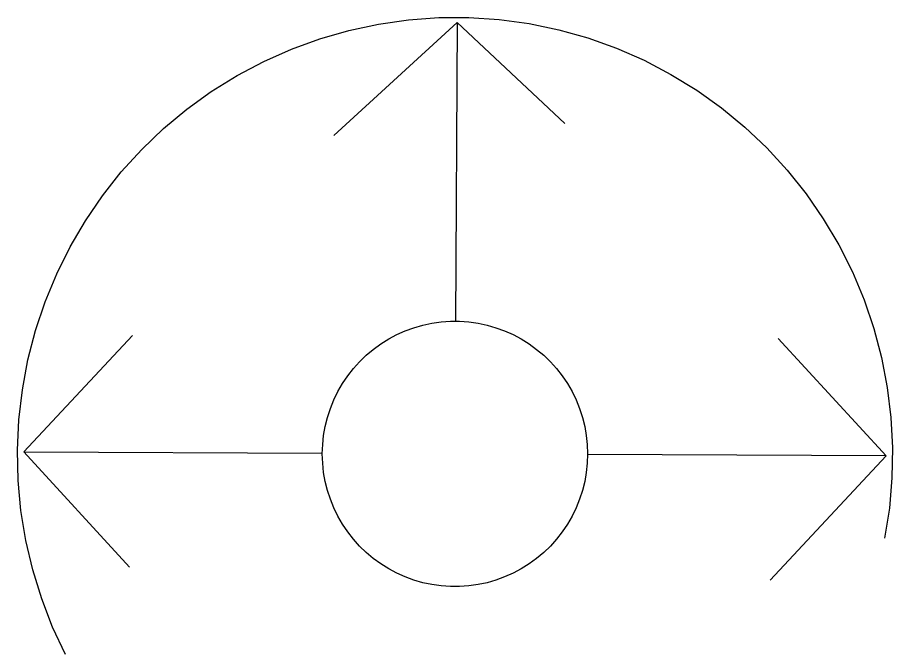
# Model space of a CAD drawing. Header units: inches. Extents: x 1390672 to 1398270, y 354915 to 360781.
# Drawn here: x 1392300.4 to 1392315.09, y 356569.56 to 356580.25 of the extents above; entities that cross this region are included whole.
import ezdxf

# ---------------------------------------------------------------- set-up
doc = ezdxf.new("R2010")
doc.units = ezdxf.units.IN
doc.header["$MEASUREMENT"] = 0

msp = doc.modelspace()

# ---------------------------------------------------------------- linework, layer by layer
for points in [[(1392301.202, 356569.561), (1392300.987, 356570.021), (1392300.804, 356570.495), (1392300.654, 356570.98), (1392300.537, 356571.475), (1392300.456, 356571.976), (1392300.409, 356572.482), (1392300.397, 356572.99), (1392300.421, 356573.498), (1392300.479, 356574.002), (1392300.572, 356574.502), (1392300.7, 356574.994), (1392300.861, 356575.475), (1392301.055, 356575.945), (1392301.281, 356576.4), (1392301.538, 356576.838), (1392301.825, 356577.258), (1392302.14, 356577.656), (1392302.482, 356578.032), (1392302.849, 356578.384), (1392303.239, 356578.709), (1392303.651, 356579.006), (1392304.083, 356579.275), (1392304.532, 356579.512), (1392304.996, 356579.718), (1392305.474, 356579.892), (1392305.962, 356580.032), (1392306.459, 356580.138), (1392306.962, 356580.21), (1392307.469, 356580.246), (1392307.977, 356580.248), (1392308.484, 356580.214), (1392308.987, 356580.145), (1392309.485, 356580.042), (1392309.974, 356579.904), (1392310.452, 356579.733), (1392310.918, 356579.53), (1392311.368, 356579.294), (1392311.801, 356579.029), (1392312.215, 356578.733), (1392312.607, 356578.41), (1392312.976, 356578.061), (1392313.32, 356577.687), (1392313.637, 356577.29), (1392313.926, 356576.872), (1392314.185, 356576.435), (1392314.414, 356575.981), (1392314.611, 356575.513), (1392314.775, 356575.032), (1392314.905, 356574.541), (1392315.001, 356574.042), (1392315.062, 356573.538), (1392315.088, 356573.03), (1392315.079, 356572.522), (1392315.035, 356572.016), (1392314.956, 356571.514)], [(1392307.777, 356580.166), (1392305.709, 356578.266)], [(1392307.777, 356580.166), (1392307.753, 356575.152)], [(1392307.777, 356580.166), (1392309.587, 356578.47)], [(1392309.969, 356572.925), (1392309.964, 356572.77), (1392309.947, 356572.615), (1392309.92, 356572.462), (1392309.883, 356572.311), (1392309.835, 356572.164), (1392309.777, 356572.019), (1392309.708, 356571.88), (1392309.631, 356571.745), (1392309.544, 356571.616), (1392309.448, 356571.494), (1392309.344, 356571.378), (1392309.232, 356571.27), (1392309.113, 356571.17), (1392308.987, 356571.079), (1392308.856, 356570.997), (1392308.718, 356570.924), (1392308.576, 356570.861), (1392308.43, 356570.807), (1392308.281, 356570.765), (1392308.129, 356570.732), (1392307.975, 356570.711), (1392307.82, 356570.7), (1392307.665, 356570.7), (1392307.509, 356570.711), (1392307.356, 356570.732), (1392307.204, 356570.765), (1392307.054, 356570.807), (1392306.908, 356570.861), (1392306.766, 356570.924), (1392306.629, 356570.997), (1392306.497, 356571.079), (1392306.371, 356571.17), (1392306.252, 356571.27), (1392306.14, 356571.378), (1392306.036, 356571.494), (1392305.941, 356571.616), (1392305.854, 356571.745), (1392305.776, 356571.88), (1392305.708, 356572.019), (1392305.65, 356572.164), (1392305.602, 356572.311), (1392305.564, 356572.462), (1392305.537, 356572.615), (1392305.521, 356572.77), (1392305.515, 356572.925), (1392305.521, 356573.081), (1392305.537, 356573.235), (1392305.564, 356573.388), (1392305.602, 356573.539), (1392305.65, 356573.687), (1392305.708, 356573.831), (1392305.776, 356573.971), (1392305.854, 356574.105), (1392305.941, 356574.234), (1392306.036, 356574.357), (1392306.14, 356574.472), (1392306.252, 356574.58), (1392306.371, 356574.68), (1392306.497, 356574.771), (1392306.629, 356574.854), (1392306.766, 356574.927), (1392306.908, 356574.99), (1392307.054, 356575.043), (1392307.204, 356575.086), (1392307.356, 356575.118), (1392307.509, 356575.14), (1392307.665, 356575.151), (1392307.82, 356575.151), (1392307.975, 356575.14), (1392308.129, 356575.118), (1392308.281, 356575.086), (1392308.43, 356575.043), (1392308.576, 356574.99), (1392308.718, 356574.927), (1392308.856, 356574.854), (1392308.987, 356574.771), (1392309.113, 356574.68), (1392309.232, 356574.58), (1392309.344, 356574.472), (1392309.448, 356574.357), (1392309.544, 356574.234), (1392309.631, 356574.105), (1392309.708, 356573.971), (1392309.777, 356573.831), (1392309.835, 356573.687), (1392309.883, 356573.539), (1392309.92, 356573.388), (1392309.947, 356573.235), (1392309.964, 356573.081), (1392309.969, 356572.925)], [(1392300.501, 356572.96), (1392302.33, 356574.911)], [(1392314.983, 356572.891), (1392313.17, 356574.864)], [(1392300.501, 356572.96), (1392305.515, 356572.936)], [(1392300.501, 356572.96), (1392302.277, 356571.028)], [(1392314.983, 356572.891), (1392309.969, 356572.915)], [(1392314.983, 356572.891), (1392313.032, 356570.809)]]:
    msp.add_lwpolyline(points)

doc.saveas('drawing.dxf')
